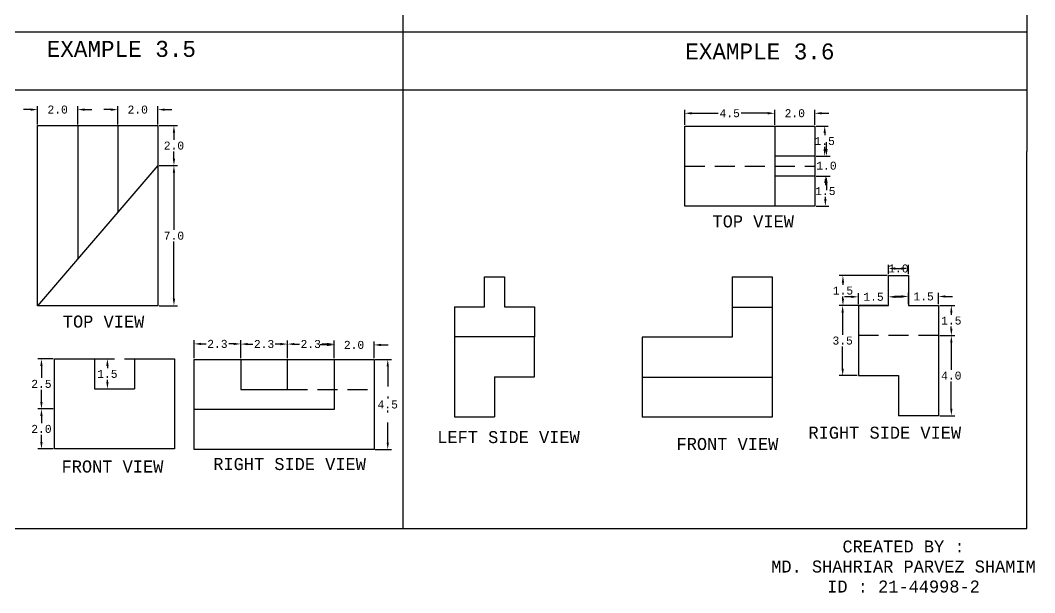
# Model space of a CAD drawing. Header units: feet. Extents: x -131.6 to -39.9, y -34.9 to 22.2.
# Drawn here: x -90.5 to -39.9, y -34.9 to -6.3 of the extents above; entities that cross this region are included whole.
import ezdxf

# ---------------------------------------------------------------- set-up
doc = ezdxf.new("R2010")
doc.units = ezdxf.units.FT
doc.header["$MEASUREMENT"] = 0
doc.linetypes.add('DASHEDX2', pattern=[1.5, 1, -0.5])
doc.layers.add('dASHED', color=2, linetype='DASHEDX2')
doc.layers.add('Yellow', color=2, linetype='Continuous')
doc.styles.get("Standard").update_dxf_attribs({"font": 'consola.ttf'})
doc.dimstyles.get("Standard").update_dxf_attribs({"dimtxt": 0.4, "dimasz": 0.35, "dimexe": 0.18, "dimexo": 0.0625, "dimgap": 0.09, "dimtad": 0, "dimtih": 1, "dimtoh": 1, "dimdec": 1, "dimzin": 0, "dimdsep": 46, "dimtxsty": 'Standard', "dimcen": 0.09, "dimclre": 7, "dimclrt": 7, "dimadec": 0, "dimazin": 0, "dimtfac": 1, "dimtdec": 1, "dimtofl": 0, "dimtmove": 0, "dimatfit": 3, "dimfxl": 1, "dimtolj": 1, "dimtzin": 0, "dimarcsym": 0})

# ---------------------------------------------------------------- blocks, each defined once
blk = doc.blocks.new('*D25')
at = {"layer": 'Defpoints', "color": 0}
for p in [(-87.677, -10.751), (-89.677, -11.551), (-87.677, -11.551)]:
    blk.add_point(p, dxfattribs=at)
at = {"layer": 'Yellow', "color": 7, "lineweight": -2}
for p, q in [((-89.677, -11.489), (-89.677, -10.571)), ((-87.677, -11.489), (-87.677, -10.571))]:
    blk.add_line(p, q, dxfattribs=at)
at = {"layer": 'Yellow', "color": 0, "lineweight": -2}
for p, q in [((-90.027, -10.751), (-90.377, -10.751)), ((-87.327, -10.751), (-86.977, -10.751))]:
    blk.add_line(p, q, dxfattribs=at)
at = {"layer": 'Yellow', "color": 0}
for points in [[(-90.027, -10.692), (-90.027, -10.809), (-89.677, -10.751)], [(-87.327, -10.692), (-87.327, -10.809), (-87.677, -10.751)]]:
    blk.add_solid(points, dxfattribs=at)
at = {"layer": 'Yellow', "color": 7, "insert": (-88.677, -10.751), "char_height": 0.4, "attachment_point": 5}
blk.add_mtext('\\A1;2.0', dxfattribs=at)
blk = doc.blocks.new('*D26')
at = {"layer": 'Defpoints', "color": 0}
for p in [(-83.677, -10.753), (-85.677, -11.551), (-83.677, -11.551)]:
    blk.add_point(p, dxfattribs=at)
at = {"layer": 'Yellow', "color": 7, "lineweight": -2}
for p, q in [((-85.677, -11.489), (-85.677, -10.573)), ((-83.677, -11.489), (-83.677, -10.573))]:
    blk.add_line(p, q, dxfattribs=at)
at = {"layer": 'Yellow', "color": 0, "lineweight": -2}
for p, q in [((-86.027, -10.753), (-86.377, -10.753)), ((-83.327, -10.753), (-82.977, -10.753))]:
    blk.add_line(p, q, dxfattribs=at)
at = {"layer": 'Yellow', "color": 0}
for points in [[(-86.027, -10.694), (-86.027, -10.811), (-85.677, -10.753)], [(-83.327, -10.694), (-83.327, -10.811), (-83.677, -10.753)]]:
    blk.add_solid(points, dxfattribs=at)
at = {"layer": 'Yellow', "color": 7, "insert": (-84.677, -10.753), "char_height": 0.4, "attachment_point": 5}
blk.add_mtext('\\A1;2.0', dxfattribs=at)
blk = doc.blocks.new('*D27')
at = {"layer": 'Defpoints', "color": 0}
for p in [(-83.677, -11.551), (-83.677, -13.551), (-82.868, -13.551)]:
    blk.add_point(p, dxfattribs=at)
at = {"layer": 'Yellow', "color": 7, "lineweight": -2}
for p, q in [((-83.614, -11.551), (-82.688, -11.551)), ((-83.614, -13.551), (-82.688, -13.551))]:
    blk.add_line(p, q, dxfattribs=at)
at = {"layer": 'Yellow', "color": 0, "lineweight": -2}
for p, q in [((-82.868, -11.901), (-82.868, -12.256)), ((-82.868, -13.201), (-82.868, -12.847))]:
    blk.add_line(p, q, dxfattribs=at)
at = {"layer": 'Yellow', "color": 0}
for points in [[(-82.926, -11.901), (-82.81, -11.901), (-82.868, -11.551)], [(-82.926, -13.201), (-82.81, -13.201), (-82.868, -13.551)]]:
    blk.add_solid(points, dxfattribs=at)
at = {"layer": 'Yellow', "color": 7, "insert": (-82.868, -12.551), "char_height": 0.4, "attachment_point": 5}
blk.add_mtext('\\A1;2.0', dxfattribs=at)
blk = doc.blocks.new('*D28')
at = {"layer": 'Defpoints', "color": 0}
for p in [(-83.614, -13.551), (-83.677, -20.551), (-82.868, -20.551)]:
    blk.add_point(p, dxfattribs=at)
at = {"layer": 'Yellow', "color": 7, "lineweight": -2}
for p, q in [((-83.552, -13.551), (-82.688, -13.551)), ((-83.614, -20.551), (-82.688, -20.551))]:
    blk.add_line(p, q, dxfattribs=at)
at = {"layer": 'Yellow', "color": 0, "lineweight": -2}
for p, q in [((-82.868, -13.901), (-82.868, -16.756)), ((-82.868, -20.201), (-82.868, -17.347))]:
    blk.add_line(p, q, dxfattribs=at)
at = {"layer": 'Yellow', "color": 0}
for points in [[(-82.926, -13.901), (-82.81, -13.901), (-82.868, -13.551)], [(-82.926, -20.201), (-82.81, -20.201), (-82.868, -20.551)]]:
    blk.add_solid(points, dxfattribs=at)
at = {"layer": 'Yellow', "color": 7, "insert": (-82.868, -17.051), "char_height": 0.4, "attachment_point": 5}
blk.add_mtext('\\A1;7.0', dxfattribs=at)
blk = doc.blocks.new('*D29')
at = {"layer": 'dASHED', "color": 7, "lineweight": -2}
for p, q in [((-86.77, -23.204), (-86.012, -23.204)), ((-86.77, -24.704), (-86.012, -24.704))]:
    blk.add_line(p, q, dxfattribs=at)
at = {"layer": 'dASHED', "color": 0, "lineweight": -2}
for p, q in [((-86.192, -23.554), (-86.192, -23.66)), ((-86.192, -24.354), (-86.192, -24.247))]:
    blk.add_line(p, q, dxfattribs=at)
at = {"layer": 'dASHED', "color": 0}
for points in [[(-86.25, -23.554), (-86.134, -23.554), (-86.192, -23.204)], [(-86.25, -24.354), (-86.134, -24.354), (-86.192, -24.704)]]:
    blk.add_solid(points, dxfattribs=at)
at = {"layer": 'Defpoints', "color": 0}
for p in [(-86.833, -23.204), (-86.833, -24.704), (-86.192, -24.704)]:
    blk.add_point(p, dxfattribs=at)
at = {"layer": 'dASHED', "color": 7, "insert": (-86.192, -23.954), "char_height": 0.4, "attachment_point": 5}
blk.add_mtext('\\A1;1.5', dxfattribs=at)
blk = doc.blocks.new('*D30')
at = {"layer": 'dASHED', "color": 7, "lineweight": -2}
for p, q in [((-88.895, -23.204), (-89.668, -23.204)), ((-88.895, -25.704), (-89.668, -25.704))]:
    blk.add_line(p, q, dxfattribs=at)
at = {"layer": 'dASHED', "color": 0, "lineweight": -2}
for p, q in [((-89.488, -23.554), (-89.488, -24.158)), ((-89.488, -25.354), (-89.488, -24.749))]:
    blk.add_line(p, q, dxfattribs=at)
at = {"layer": 'dASHED', "color": 0}
for points in [[(-89.546, -23.554), (-89.43, -23.554), (-89.488, -23.204)], [(-89.546, -25.354), (-89.43, -25.354), (-89.488, -25.704)]]:
    blk.add_solid(points, dxfattribs=at)
at = {"layer": 'Defpoints', "color": 0}
for p in [(-88.833, -23.204), (-89.488, -25.704), (-88.833, -25.704)]:
    blk.add_point(p, dxfattribs=at)
at = {"layer": 'dASHED', "color": 7, "insert": (-89.488, -24.454), "char_height": 0.4, "attachment_point": 5}
blk.add_mtext('\\A1;2.5', dxfattribs=at)
blk = doc.blocks.new('*D31')
at = {"layer": 'dASHED', "color": 7, "lineweight": -2}
for p, q in [((-88.958, -25.704), (-89.668, -25.704)), ((-88.895, -27.704), (-89.668, -27.704))]:
    blk.add_line(p, q, dxfattribs=at)
at = {"layer": 'dASHED', "color": 0, "lineweight": -2}
for p, q in [((-89.488, -26.054), (-89.488, -26.408)), ((-89.488, -27.354), (-89.488, -26.999))]:
    blk.add_line(p, q, dxfattribs=at)
at = {"layer": 'dASHED', "color": 0}
for points in [[(-89.546, -26.054), (-89.43, -26.054), (-89.488, -25.704)], [(-89.546, -27.354), (-89.43, -27.354), (-89.488, -27.704)]]:
    blk.add_solid(points, dxfattribs=at)
at = {"layer": 'Defpoints', "color": 0}
for p in [(-88.895, -25.704), (-89.488, -27.704), (-88.833, -27.704)]:
    blk.add_point(p, dxfattribs=at)
at = {"layer": 'dASHED', "color": 7, "insert": (-89.488, -26.704), "char_height": 0.4, "attachment_point": 5}
blk.add_mtext('\\A1;2.0', dxfattribs=at)
blk = doc.blocks.new('*D33')
at = {"layer": 'dASHED', "color": 7, "lineweight": -2}
for p, q in [((-72.808, -23.233), (-72.005, -23.233)), ((-72.808, -27.733), (-72.005, -27.733))]:
    blk.add_line(p, q, dxfattribs=at)
at = {"layer": 'dASHED', "color": 0, "lineweight": -2}
for p, q in [((-72.185, -23.583), (-72.185, -25.19)), ((-72.185, -27.383), (-72.185, -25.776))]:
    blk.add_line(p, q, dxfattribs=at)
at = {"layer": 'dASHED', "color": 0}
for points in [[(-72.243, -23.583), (-72.126, -23.583), (-72.185, -23.233)], [(-72.243, -27.383), (-72.126, -27.383), (-72.185, -27.733)]]:
    blk.add_solid(points, dxfattribs=at)
at = {"layer": 'Defpoints', "color": 0}
for p in [(-72.87, -23.233), (-72.87, -27.733), (-72.185, -27.733)]:
    blk.add_point(p, dxfattribs=at)
at = {"layer": 'dASHED', "color": 7, "insert": (-72.185, -25.483), "char_height": 0.4, "attachment_point": 5}
blk.add_mtext('\\A1;4.5', dxfattribs=at)
blk = doc.blocks.new('*D34')
at = {"layer": 'dASHED', "color": 7, "lineweight": -2}
for p, q in [((-81.86, -23.17), (-81.86, -22.277)), ((-79.53, -23.17), (-79.53, -22.277))]:
    blk.add_line(p, q, dxfattribs=at)
at = {"layer": 'dASHED', "color": 0, "lineweight": -2}
for p, q in [((-81.51, -22.457), (-81.258, -22.457)), ((-79.88, -22.457), (-80.133, -22.457))]:
    blk.add_line(p, q, dxfattribs=at)
at = {"layer": 'dASHED', "color": 0}
for points in [[(-81.51, -22.399), (-81.51, -22.515), (-81.86, -22.457)], [(-79.88, -22.399), (-79.88, -22.515), (-79.53, -22.457)]]:
    blk.add_solid(points, dxfattribs=at)
at = {"layer": 'Defpoints', "color": 0}
for p in [(-79.53, -22.457), (-81.86, -23.233), (-79.53, -23.233)]:
    blk.add_point(p, dxfattribs=at)
at = {"layer": 'dASHED', "color": 7, "insert": (-80.695, -22.457), "char_height": 0.4, "attachment_point": 5}
blk.add_mtext('\\A1;2.3', dxfattribs=at)
blk = doc.blocks.new('*D35')
at = {"layer": 'dASHED', "color": 7, "lineweight": -2}
for p, q in [((-79.53, -23.17), (-79.53, -22.284)), ((-77.2, -23.17), (-77.2, -22.284))]:
    blk.add_line(p, q, dxfattribs=at)
at = {"layer": 'dASHED', "color": 0, "lineweight": -2}
for p, q in [((-79.18, -22.464), (-78.928, -22.464)), ((-77.55, -22.464), (-77.803, -22.464))]:
    blk.add_line(p, q, dxfattribs=at)
at = {"layer": 'dASHED', "color": 0}
for points in [[(-79.18, -22.406), (-79.18, -22.523), (-79.53, -22.464)], [(-77.55, -22.406), (-77.55, -22.523), (-77.2, -22.464)]]:
    blk.add_solid(points, dxfattribs=at)
at = {"layer": 'Defpoints', "color": 0}
for p in [(-77.2, -22.464), (-79.53, -23.233), (-77.2, -23.233)]:
    blk.add_point(p, dxfattribs=at)
at = {"layer": 'dASHED', "color": 7, "insert": (-78.365, -22.464), "char_height": 0.4, "attachment_point": 5}
blk.add_mtext('\\A1;2.3', dxfattribs=at)
blk = doc.blocks.new('*D36')
at = {"layer": 'dASHED', "color": 7, "lineweight": -2}
for p, q in [((-77.2, -23.108), (-77.2, -22.284)), ((-74.87, -23.17), (-74.87, -22.284))]:
    blk.add_line(p, q, dxfattribs=at)
at = {"layer": 'dASHED', "color": 0, "lineweight": -2}
for p, q in [((-76.85, -22.464), (-76.598, -22.464)), ((-75.22, -22.464), (-75.473, -22.464))]:
    blk.add_line(p, q, dxfattribs=at)
at = {"layer": 'dASHED', "color": 0}
for points in [[(-76.85, -22.406), (-76.85, -22.523), (-77.2, -22.464)], [(-75.22, -22.406), (-75.22, -22.523), (-74.87, -22.464)]]:
    blk.add_solid(points, dxfattribs=at)
at = {"layer": 'Defpoints', "color": 0}
for p in [(-74.87, -22.464), (-77.2, -23.17), (-74.87, -23.233)]:
    blk.add_point(p, dxfattribs=at)
at = {"layer": 'dASHED', "color": 7, "insert": (-76.035, -22.464), "char_height": 0.4, "attachment_point": 5}
blk.add_mtext('\\A1;2.3', dxfattribs=at)
blk = doc.blocks.new('*D37')
at = {"layer": 'dASHED', "color": 0, "lineweight": -2}
for p, q in [((-75.22, -22.508), (-75.57, -22.508)), ((-72.52, -22.508), (-72.17, -22.508))]:
    blk.add_line(p, q, dxfattribs=at)
at = {"layer": 'dASHED', "color": 7, "lineweight": -2}
for p, q in [((-74.87, -23.17), (-74.87, -22.328)), ((-72.87, -23.17), (-72.87, -22.328))]:
    blk.add_line(p, q, dxfattribs=at)
at = {"layer": 'dASHED', "color": 0}
for points in [[(-75.22, -22.45), (-75.22, -22.566), (-74.87, -22.508)], [(-72.52, -22.45), (-72.52, -22.566), (-72.87, -22.508)]]:
    blk.add_solid(points, dxfattribs=at)
at = {"layer": 'Defpoints', "color": 0}
for p in [(-72.87, -22.508), (-74.87, -23.233), (-72.87, -23.233)]:
    blk.add_point(p, dxfattribs=at)
at = {"layer": 'dASHED', "color": 7, "insert": (-73.87, -22.508), "char_height": 0.4, "attachment_point": 5}
blk.add_mtext('\\A1;2.0', dxfattribs=at)
blk = doc.blocks.new('*D38')
at = {"layer": 'Defpoints', "color": 0}
for p in [(-52.849, -10.934), (-57.349, -11.572), (-52.849, -11.572)]:
    blk.add_point(p, dxfattribs=at)
at = {"layer": 'Yellow', "color": 7, "lineweight": -2}
for p, q in [((-57.349, -11.509), (-57.349, -10.754)), ((-52.849, -11.509), (-52.849, -10.754))]:
    blk.add_line(p, q, dxfattribs=at)
at = {"layer": 'Yellow', "color": 0, "lineweight": -2}
for p, q in [((-56.999, -10.934), (-55.677, -10.934)), ((-53.199, -10.934), (-54.522, -10.934))]:
    blk.add_line(p, q, dxfattribs=at)
at = {"layer": 'Yellow', "color": 0}
for points in [[(-56.999, -10.875), (-56.999, -10.992), (-57.349, -10.934)], [(-53.199, -10.875), (-53.199, -10.992), (-52.849, -10.934)]]:
    blk.add_solid(points, dxfattribs=at)
at = {"layer": 'Yellow', "color": 7, "insert": (-55.099, -10.934), "char_height": 0.4, "attachment_point": 5}
blk.add_mtext('\\A1;4.5', dxfattribs=at)
blk = doc.blocks.new('*D39')
at = {"layer": 'Defpoints', "color": 0}
for p in [(-50.849, -10.934), (-52.849, -11.572), (-50.849, -11.572)]:
    blk.add_point(p, dxfattribs=at)
at = {"layer": 'Yellow', "color": 0, "lineweight": -2}
for p, q in [((-53.199, -10.934), (-53.549, -10.934)), ((-50.499, -10.934), (-50.149, -10.934))]:
    blk.add_line(p, q, dxfattribs=at)
at = {"layer": 'Yellow', "color": 7, "lineweight": -2}
for p, q in [((-52.849, -11.509), (-52.849, -10.754)), ((-50.849, -11.509), (-50.849, -10.754))]:
    blk.add_line(p, q, dxfattribs=at)
at = {"layer": 'Yellow', "color": 0}
for points in [[(-53.199, -10.875), (-53.199, -10.992), (-52.849, -10.934)], [(-50.499, -10.875), (-50.499, -10.992), (-50.849, -10.934)]]:
    blk.add_solid(points, dxfattribs=at)
at = {"layer": 'Yellow', "color": 7, "insert": (-51.849, -10.934), "char_height": 0.4, "attachment_point": 5}
blk.add_mtext('\\A1;2.0', dxfattribs=at)
blk = doc.blocks.new('*D40')
at = {"layer": 'Defpoints', "color": 0}
for p in [(-50.849, -11.572), (-50.849, -13.072), (-50.354, -13.072)]:
    blk.add_point(p, dxfattribs=at)
at = {"layer": 'Yellow', "color": 7, "lineweight": -2}
for p, q in [((-50.787, -11.572), (-50.174, -11.572)), ((-50.787, -13.072), (-50.174, -13.072))]:
    blk.add_line(p, q, dxfattribs=at)
at = {"layer": 'Yellow', "color": 0, "lineweight": -2}
for p, q in [((-50.354, -11.922), (-50.354, -12.028)), ((-50.354, -12.722), (-50.354, -12.615))]:
    blk.add_line(p, q, dxfattribs=at)
at = {"layer": 'Yellow', "color": 0}
for points in [[(-50.412, -11.922), (-50.295, -11.922), (-50.354, -11.572)], [(-50.412, -12.722), (-50.295, -12.722), (-50.354, -13.072)]]:
    blk.add_solid(points, dxfattribs=at)
at = {"layer": 'Yellow', "color": 7, "insert": (-50.354, -12.322), "char_height": 0.4, "attachment_point": 5}
blk.add_mtext('\\A1;1.5', dxfattribs=at)
blk = doc.blocks.new('*D41')
at = {"layer": 'Defpoints', "color": 0}
for p in [(-50.787, -14.072), (-50.849, -15.572), (-50.321, -15.572)]:
    blk.add_point(p, dxfattribs=at)
at = {"layer": 'Yellow', "color": 7, "lineweight": -2}
for p, q in [((-50.724, -14.072), (-50.141, -14.072)), ((-50.787, -15.572), (-50.141, -15.572))]:
    blk.add_line(p, q, dxfattribs=at)
at = {"layer": 'Yellow', "color": 0, "lineweight": -2}
for p, q in [((-50.321, -14.422), (-50.321, -14.528)), ((-50.321, -15.222), (-50.321, -15.115))]:
    blk.add_line(p, q, dxfattribs=at)
at = {"layer": 'Yellow', "color": 0}
for points in [[(-50.379, -14.422), (-50.263, -14.422), (-50.321, -14.072)], [(-50.379, -15.222), (-50.263, -15.222), (-50.321, -15.572)]]:
    blk.add_solid(points, dxfattribs=at)
at = {"layer": 'Yellow', "color": 7, "insert": (-50.321, -14.822), "char_height": 0.4, "attachment_point": 5}
blk.add_mtext('\\A1;1.5', dxfattribs=at)
blk = doc.blocks.new('*D42')
at = {"layer": 'Defpoints', "color": 0}
for p in [(-50.849, -13.072), (-50.266, -13.072), (-50.849, -14.072)]:
    blk.add_point(p, dxfattribs=at)
at = {"layer": 'Yellow', "color": 0, "lineweight": -2}
for p, q in [((-50.266, -12.722), (-50.266, -12.372)), ((-50.266, -14.422), (-50.266, -14.772))]:
    blk.add_line(p, q, dxfattribs=at)
at = {"layer": 'Yellow', "color": 7, "lineweight": -2}
for p, q in [((-50.787, -13.072), (-50.086, -13.072)), ((-50.787, -14.072), (-50.086, -14.072))]:
    blk.add_line(p, q, dxfattribs=at)
at = {"layer": 'Yellow', "color": 0}
for points in [[(-50.324, -12.722), (-50.207, -12.722), (-50.266, -13.072)], [(-50.324, -14.422), (-50.207, -14.422), (-50.266, -14.072)]]:
    blk.add_solid(points, dxfattribs=at)
at = {"layer": 'Yellow', "color": 7, "insert": (-50.266, -13.554), "char_height": 0.4, "attachment_point": 5}
blk.add_mtext('\\A1;1.0', dxfattribs=at)
blk = doc.blocks.new('*D43')
at = {"layer": 'Defpoints', "color": 0}
for p in [(-44.671, -22.041), (-44.671, -26.041), (-44.028, -26.041)]:
    blk.add_point(p, dxfattribs=at)
at = {"layer": 'Yellow', "color": 7, "lineweight": -2}
for p, q in [((-44.609, -22.041), (-43.848, -22.041)), ((-44.609, -26.041), (-43.848, -26.041))]:
    blk.add_line(p, q, dxfattribs=at)
at = {"layer": 'Yellow', "color": 0, "lineweight": -2}
for p, q in [((-44.028, -22.391), (-44.028, -23.745)), ((-44.028, -25.691), (-44.028, -24.336))]:
    blk.add_line(p, q, dxfattribs=at)
at = {"layer": 'Yellow', "color": 0}
for points in [[(-44.086, -22.391), (-43.969, -22.391), (-44.028, -22.041)], [(-44.086, -25.691), (-43.969, -25.691), (-44.028, -26.041)]]:
    blk.add_solid(points, dxfattribs=at)
at = {"layer": 'Yellow', "color": 7, "insert": (-44.028, -24.041), "char_height": 0.4, "attachment_point": 5}
blk.add_mtext('\\A1;4.0', dxfattribs=at)
blk = doc.blocks.new('*D44')
at = {"layer": 'Defpoints', "color": 0}
for p in [(-44.671, -20.541), (-44.671, -22.041), (-44.028, -22.041)]:
    blk.add_point(p, dxfattribs=at)
at = {"layer": 'Yellow', "color": 7, "lineweight": -2}
for p, q in [((-44.609, -20.541), (-43.848, -20.541)), ((-44.609, -22.041), (-43.848, -22.041))]:
    blk.add_line(p, q, dxfattribs=at)
at = {"layer": 'Yellow', "color": 0, "lineweight": -2}
for p, q in [((-44.028, -20.891), (-44.028, -20.997)), ((-44.028, -21.691), (-44.028, -21.584))]:
    blk.add_line(p, q, dxfattribs=at)
at = {"layer": 'Yellow', "color": 0}
for points in [[(-44.086, -20.891), (-43.969, -20.891), (-44.028, -20.541)], [(-44.086, -21.691), (-43.969, -21.691), (-44.028, -22.041)]]:
    blk.add_solid(points, dxfattribs=at)
at = {"layer": 'Yellow', "color": 7, "insert": (-44.028, -21.291), "char_height": 0.4, "attachment_point": 5}
blk.add_mtext('\\A1;1.5', dxfattribs=at)
blk = doc.blocks.new('*D45')
at = {"layer": 'Defpoints', "color": 0}
for p in [(-44.671, -20.086), (-46.171, -20.541), (-44.671, -20.541)]:
    blk.add_point(p, dxfattribs=at)
at = {"layer": 'Yellow', "color": 0, "lineweight": -2}
for p, q in [((-46.521, -20.086), (-46.871, -20.086)), ((-44.321, -20.086), (-43.971, -20.086))]:
    blk.add_line(p, q, dxfattribs=at)
at = {"layer": 'Yellow', "color": 7, "lineweight": -2}
for p, q in [((-46.171, -20.478), (-46.171, -19.906)), ((-44.671, -20.478), (-44.671, -19.906))]:
    blk.add_line(p, q, dxfattribs=at)
at = {"layer": 'Yellow', "color": 0}
for points in [[(-46.521, -20.028), (-46.521, -20.144), (-46.171, -20.086)], [(-44.321, -20.028), (-44.321, -20.144), (-44.671, -20.086)]]:
    blk.add_solid(points, dxfattribs=at)
at = {"layer": 'Yellow', "color": 7, "insert": (-45.413, -20.086), "char_height": 0.4, "attachment_point": 5}
blk.add_mtext('\\A1;1.5', dxfattribs=at)
blk = doc.blocks.new('*D46')
at = {"layer": 'Defpoints', "color": 0}
for p in [(-46.171, -18.689), (-47.171, -19.041), (-46.171, -19.041)]:
    blk.add_point(p, dxfattribs=at)
at = {"layer": 'Yellow', "color": 7, "lineweight": -2}
for p, q in [((-47.171, -18.978), (-47.171, -18.509)), ((-46.171, -18.978), (-46.171, -18.509))]:
    blk.add_line(p, q, dxfattribs=at)
at = {"layer": 'Yellow', "color": 0, "lineweight": -2}
blk.add_line((-46.821, -18.689), (-46.521, -18.689), dxfattribs=at)
at = {"layer": 'Yellow', "color": 0}
for points in [[(-46.821, -18.631), (-46.821, -18.747), (-47.171, -18.689)], [(-46.521, -18.631), (-46.521, -18.747), (-46.171, -18.689)]]:
    blk.add_solid(points, dxfattribs=at)
at = {"layer": 'Yellow', "color": 7, "insert": (-46.671, -18.689), "char_height": 0.4, "attachment_point": 5}
blk.add_mtext('\\A1;1.0', dxfattribs=at)
blk = doc.blocks.new('*D47')
at = {"layer": 'Defpoints', "color": 0}
for p in [(-47.171, -20.104), (-48.671, -20.541), (-47.171, -20.541)]:
    blk.add_point(p, dxfattribs=at)
at = {"layer": 'Yellow', "color": 0, "lineweight": -2}
for p, q in [((-49.021, -20.104), (-49.371, -20.104)), ((-46.821, -20.104), (-46.471, -20.104))]:
    blk.add_line(p, q, dxfattribs=at)
at = {"layer": 'Yellow', "color": 7, "lineweight": -2}
for p, q in [((-48.671, -20.478), (-48.671, -19.924)), ((-47.171, -20.478), (-47.171, -19.924))]:
    blk.add_line(p, q, dxfattribs=at)
at = {"layer": 'Yellow', "color": 0}
for points in [[(-49.021, -20.045), (-49.021, -20.162), (-48.671, -20.104)], [(-46.821, -20.045), (-46.821, -20.162), (-47.171, -20.104)]]:
    blk.add_solid(points, dxfattribs=at)
at = {"layer": 'Yellow', "color": 7, "insert": (-47.915, -20.104), "char_height": 0.4, "attachment_point": 5}
blk.add_mtext('\\A1;1.5', dxfattribs=at)
blk = doc.blocks.new('*D48')
at = {"layer": 'Defpoints', "color": 0}
for p in [(-47.171, -19.041), (-49.443, -20.541), (-47.171, -20.541)]:
    blk.add_point(p, dxfattribs=at)
at = {"layer": 'Yellow', "color": 7, "lineweight": -2}
for p, q in [((-47.234, -19.041), (-49.623, -19.041)), ((-47.234, -20.541), (-49.623, -20.541))]:
    blk.add_line(p, q, dxfattribs=at)
at = {"layer": 'Yellow', "color": 0, "lineweight": -2}
for p, q in [((-49.443, -19.391), (-49.443, -19.497)), ((-49.443, -20.191), (-49.443, -20.084))]:
    blk.add_line(p, q, dxfattribs=at)
at = {"layer": 'Yellow', "color": 0}
for points in [[(-49.501, -19.391), (-49.385, -19.391), (-49.443, -19.041)], [(-49.501, -20.191), (-49.385, -20.191), (-49.443, -20.541)]]:
    blk.add_solid(points, dxfattribs=at)
at = {"layer": 'Yellow', "color": 7, "insert": (-49.443, -19.791), "char_height": 0.4, "attachment_point": 5}
blk.add_mtext('\\A1;1.5', dxfattribs=at)
blk = doc.blocks.new('*D49')
at = {"layer": 'Defpoints', "color": 0}
for p in [(-48.671, -20.541), (-49.457, -24.041), (-48.671, -24.041)]:
    blk.add_point(p, dxfattribs=at)
at = {"layer": 'Yellow', "color": 7, "lineweight": -2}
for p, q in [((-48.734, -20.541), (-49.637, -20.541)), ((-48.734, -24.041), (-49.637, -24.041))]:
    blk.add_line(p, q, dxfattribs=at)
at = {"layer": 'Yellow', "color": 0, "lineweight": -2}
for p, q in [((-49.457, -20.891), (-49.457, -21.995)), ((-49.457, -23.691), (-49.457, -22.586))]:
    blk.add_line(p, q, dxfattribs=at)
at = {"layer": 'Yellow', "color": 0}
for points in [[(-49.516, -20.891), (-49.399, -20.891), (-49.457, -20.541)], [(-49.516, -23.691), (-49.399, -23.691), (-49.457, -24.041)]]:
    blk.add_solid(points, dxfattribs=at)
at = {"layer": 'Yellow', "color": 7, "insert": (-49.457, -22.291), "char_height": 0.4, "attachment_point": 5}
blk.add_mtext('\\A1;3.5', dxfattribs=at)

msp = doc.modelspace()

# ---------------------------------------------------------------- linework, layer by layer
at = {"layer": 'dASHED'}
for p, q in [((-57.349, -13.572), (-50.849, -13.572)), ((-44.671, -22.041), (-48.671, -22.041)), ((-86.833, -23.204), (-84.833, -23.204)), ((-77.2, -24.733), (-72.87, -24.733))]:
    msp.add_line(p, q, dxfattribs=at)
at = {"layer": 'Yellow'}
for p, q in [((-40.252, 18.41), (-40.252, -12.85)), ((-71.435, 15.67), (-71.435, -12.85)), ((-131.552, -6.86), (-40.252, -6.86)), ((-131.552, -9.76), (-40.252, -9.76)), ((-89.677, -11.551), (-87.677, -11.551)), ((-89.677, -20.551), (-89.677, -11.551)), ((-87.677, -11.551), (-85.677, -11.551)), ((-87.677, -11.551), (-87.677, -18.218)), ((-85.677, -11.551), (-83.677, -11.551)), ((-85.677, -11.551), (-85.677, -15.884)), ((-83.677, -11.551), (-83.677, -13.551)), ((-57.349, -11.572), (-52.849, -11.572)), ((-57.349, -13.572), (-57.349, -11.572)), ((-52.849, -11.572), (-50.849, -11.572)), ((-52.849, -11.572), (-52.849, -15.572)), ((-50.849, -11.572), (-50.849, -13.072)), ((-71.435, -12.85), (-71.435, -17.858)), ((-50.849, -13.072), (-52.849, -13.072)), ((-50.849, -13.072), (-50.849, -14.072)), ((-40.252, -29.655), (-40.252, -12.85)), ((-83.677, -13.551), (-89.677, -20.551)), ((-83.677, -13.551), (-83.677, -20.551)), ((-57.349, -15.572), (-57.349, -13.572)), ((-50.849, -14.072), (-52.849, -14.072)), ((-50.849, -14.072), (-50.849, -15.572)), ((-52.849, -15.572), (-57.349, -15.572)), ((-50.849, -15.572), (-52.849, -15.572)), ((-71.435, -17.858), (-71.435, -29.776)), ((-71.435, -17.858), (-71.435, -28.681)), ((-67.354, -20.598), (-67.354, -19.098)), ((-67.354, -19.098), (-66.354, -19.098)), ((-66.354, -19.098), (-66.354, -20.598)), ((-54.974, -19.113), (-52.974, -19.113)), ((-54.974, -19.113), (-54.974, -20.613)), ((-52.974, -19.113), (-52.974, -20.613)), ((-47.171, -20.541), (-47.171, -19.041)), ((-47.171, -19.041), (-46.171, -19.041)), ((-46.171, -19.041), (-46.171, -20.541)), ((-83.677, -20.551), (-89.677, -20.551)), ((-68.854, -20.598), (-67.354, -20.598)), ((-68.854, -20.598), (-68.854, -22.098)), ((-66.354, -20.598), (-64.854, -20.598)), ((-64.854, -20.598), (-64.854, -22.098)), ((-54.974, -20.613), (-54.974, -22.113)), ((-54.974, -20.613), (-52.974, -20.613)), ((-52.974, -20.613), (-52.974, -24.113)), ((-48.671, -20.541), (-47.171, -20.541)), ((-48.671, -20.541), (-48.671, -24.041)), ((-46.171, -20.541), (-44.671, -20.541)), ((-44.671, -20.541), (-44.671, -22.041)), ((-64.854, -22.098), (-68.854, -22.098)), ((-68.854, -22.098), (-68.854, -26.098)), ((-64.854, -24.098), (-64.854, -22.098)), ((-54.974, -22.113), (-59.474, -22.113)), ((-59.474, -22.113), (-59.474, -24.113)), ((-44.671, -22.041), (-44.671, -26.041)), ((-88.833, -25.704), (-88.833, -23.204)), ((-88.833, -23.204), (-86.833, -23.204)), ((-86.833, -23.204), (-86.833, -24.704)), ((-84.833, -23.204), (-82.833, -23.204)), ((-84.833, -23.204), (-84.833, -24.704)), ((-82.833, -23.204), (-82.833, -25.704)), ((-81.86, -25.733), (-81.86, -23.233)), ((-81.86, -23.233), (-79.53, -23.233)), ((-79.53, -23.233), (-77.2, -23.233)), ((-79.53, -23.233), (-79.53, -24.733)), ((-77.2, -23.233), (-74.87, -23.233)), ((-77.2, -24.733), (-77.2, -23.233)), ((-74.87, -23.233), (-72.87, -23.233)), ((-74.87, -23.233), (-74.87, -25.733)), ((-72.87, -23.233), (-72.87, -24.733)), ((-66.854, -24.098), (-66.854, -26.098)), ((-66.854, -24.098), (-64.854, -24.098)), ((-59.474, -24.113), (-59.474, -26.113)), ((-59.474, -24.113), (-52.974, -24.113)), ((-52.974, -24.113), (-52.974, -26.113)), ((-48.671, -24.041), (-46.671, -24.041)), ((-46.671, -24.041), (-46.671, -26.041)), ((-86.833, -24.704), (-84.833, -24.704)), ((-79.53, -24.733), (-77.2, -24.733)), ((-72.87, -24.733), (-72.87, -27.733)), ((-88.833, -27.704), (-88.833, -25.704)), ((-82.833, -25.704), (-82.833, -27.704)), ((-81.86, -27.733), (-81.86, -25.733)), ((-74.87, -25.733), (-81.86, -25.733)), ((-68.854, -26.098), (-66.854, -26.098)), ((-52.974, -26.113), (-59.474, -26.113)), ((-44.671, -26.041), (-46.671, -26.041)), ((-86.833, -27.704), (-88.833, -27.704)), ((-84.833, -27.704), (-86.833, -27.704)), ((-82.833, -27.704), (-84.833, -27.704)), ((-72.87, -27.733), (-81.86, -27.733)), ((-71.435, -29.776), (-71.435, -31.678)), ((-40.252, -31.678), (-40.252, -29.655)), ((-131.552, -31.678), (-40.252, -31.678))]:
    msp.add_line(p, q, dxfattribs=at)

# ---------------------------------------------------------------- texts
at = {"layer": 'Yellow', "attachment_point": 2}
for s, insert, char_height, width in [('{\\fConsolas|b0|i0|c0|p49;\\C7;EXAMPLE 3.5}', (-85.496, -7.317), 0.8, 8.07035), ('{\\fConsolas|b0|i0|c0|p49;\\C7;EXAMPLE 3.6}', (-53.593, -7.445), 0.8, 8.07035), ('{\\fConsolas|b0|i0|c0|p49;\\C7;TOP VIEW}', (-53.926, -16.035), 0.6, 6), ('{\\fConsolas|b0|i0|c0|p49;\\C7;TOP VIEW}', (-86.384, -21.038), 0.6, 6), ('{\\fConsolas|b0|i0|c0|p49;\\C7;LEFT SIDE VIEW}', (-66.152, -26.811), 0.6, 7.71565), ('{\\fConsolas|b0|i0|c0|p49;\\C7;RIGHT SIDE VIEW}', (-47.352, -26.59), 0.6, 8.21147), ('{\\fConsolas|b0|i0|c0|p49;\\C7;FRONT VIEW}', (-55.214, -27.156), 0.6, 6), ('{\\fConsolas|b0|i0|c0|p49;\\C7;FRONT VIEW}', (-85.94, -28.28), 0.6, 6), ('{\\fConsolas|b0|i0|c0|p49;\\C7;RIGHT SIDE VIEW}', (-77.09, -28.157), 0.6, 8.21147), ('{\\C7;CREATED BY :^JMD. SHAHRIAR PARVEZ SHAMIM^JID : 21-44998-2}', (-46.416, -32.276), 0.6, 18.91924)]:
    msp.add_mtext(s, dxfattribs=dict(at, insert=insert, char_height=char_height, width=width))

# ---------------------------------------------------------------- dimensions: what is measured, and where the dimension line sits
at = {"layer": 'dASHED'}
for base, p1, p2, picture, middle in [((-79.53, -22.457), (-81.86, -23.233), (-79.53, -23.233), '*D34', (-80.695, -22.457)), ((-77.2, -22.464), (-79.53, -23.233), (-77.2, -23.233), '*D35', (-78.365, -22.464)), ((-74.87, -22.464), (-77.2, -23.17), (-74.87, -23.233), '*D36', (-76.035, -22.464)), ((-72.87, -22.508), (-74.87, -23.233), (-72.87, -23.233), '*D37', (-73.87, -22.508))]:
    dim = msp.add_linear_dim(base=base, p1=p1, p2=p2, dimstyle='Standard', dxfattribs=at)
    dim.commit()
    dim.dimension.update_dxf_attribs({"geometry": picture, "text_midpoint": middle})
for base, p1, p2, picture, middle in [((-89.488, -25.704), (-88.833, -23.204), (-88.833, -25.704), '*D30', (-89.488, -24.454)), ((-86.192, -24.704), (-86.833, -23.204), (-86.833, -24.704), '*D29', (-86.192, -23.954)), ((-72.185, -27.733), (-72.87, -23.233), (-72.87, -27.733), '*D33', (-72.185, -25.483)), ((-89.488, -27.704), (-88.895, -25.704), (-88.833, -27.704), '*D31', (-89.488, -26.704))]:
    dim = msp.add_linear_dim(base=base, p1=p1, p2=p2, angle=90, dimstyle='Standard', dxfattribs=at)
    dim.commit()
    dim.dimension.update_dxf_attribs({"geometry": picture, "text_midpoint": middle})
at = {"layer": 'Yellow'}
for base, p1, p2, picture, middle in [((-87.677, -10.751), (-89.677, -11.551), (-87.677, -11.551), '*D25', (-88.677, -10.751)), ((-83.677, -10.753), (-85.677, -11.551), (-83.677, -11.551), '*D26', (-84.677, -10.753)), ((-52.849, -10.934), (-57.349, -11.572), (-52.849, -11.572), '*D38', (-55.099, -10.934)), ((-50.849, -10.934), (-52.849, -11.572), (-50.849, -11.572), '*D39', (-51.849, -10.934))]:
    dim = msp.add_linear_dim(base=base, p1=p1, p2=p2, dimstyle='Standard', dxfattribs=at)
    dim.commit()
    dim.dimension.update_dxf_attribs({"geometry": picture, "text_midpoint": middle})
for base, p1, p2, picture, middle in [((-82.868, -13.551), (-83.677, -11.551), (-83.677, -13.551), '*D27', (-82.868, -12.551)), ((-50.354, -13.072), (-50.849, -11.572), (-50.849, -13.072), '*D40', (-50.354, -12.322)), ((-82.868, -20.551), (-83.614, -13.551), (-83.677, -20.551), '*D28', (-82.868, -17.051)), ((-50.321, -15.572), (-50.787, -14.072), (-50.849, -15.572), '*D41', (-50.321, -14.822)), ((-49.443, -20.541), (-47.171, -19.041), (-47.171, -20.541), '*D48', (-49.443, -19.791)), ((-49.457, -24.041), (-48.671, -20.541), (-48.671, -24.041), '*D49', (-49.457, -22.291)), ((-44.028, -22.041), (-44.671, -20.541), (-44.671, -22.041), '*D44', (-44.028, -21.291)), ((-44.028, -26.041), (-44.671, -22.041), (-44.671, -26.041), '*D43', (-44.028, -24.041))]:
    dim = msp.add_linear_dim(base=base, p1=p1, p2=p2, angle=90, dimstyle='Standard', dxfattribs=at)
    dim.commit()
    dim.dimension.update_dxf_attribs({"geometry": picture, "text_midpoint": middle})
dim = msp.add_linear_dim(base=(-50.266, -13.072), p1=(-50.849, -14.072), p2=(-50.849, -13.072), angle=270, dimstyle='Standard', dxfattribs=at)
dim.commit()
dim.dimension.update_dxf_attribs({"geometry": '*D42', "text_midpoint": (-50.266, -13.554), "dimtype": 160})
for base, p1, p2, picture, middle in [((-46.171, -18.689), (-47.171, -19.041), (-46.171, -19.041), '*D46', (-46.671, -18.689)), ((-47.171, -20.104), (-48.671, -20.541), (-47.171, -20.541), '*D47', (-47.915, -20.104)), ((-44.671, -20.086), (-46.171, -20.541), (-44.671, -20.541), '*D45', (-45.413, -20.086))]:
    dim = msp.add_linear_dim(base=base, p1=p1, p2=p2, dimstyle='Standard', dxfattribs=at)
    dim.commit()
    dim.dimension.update_dxf_attribs({"geometry": picture, "text_midpoint": middle, "dimtype": 160})

doc.saveas('drawing.dxf')
